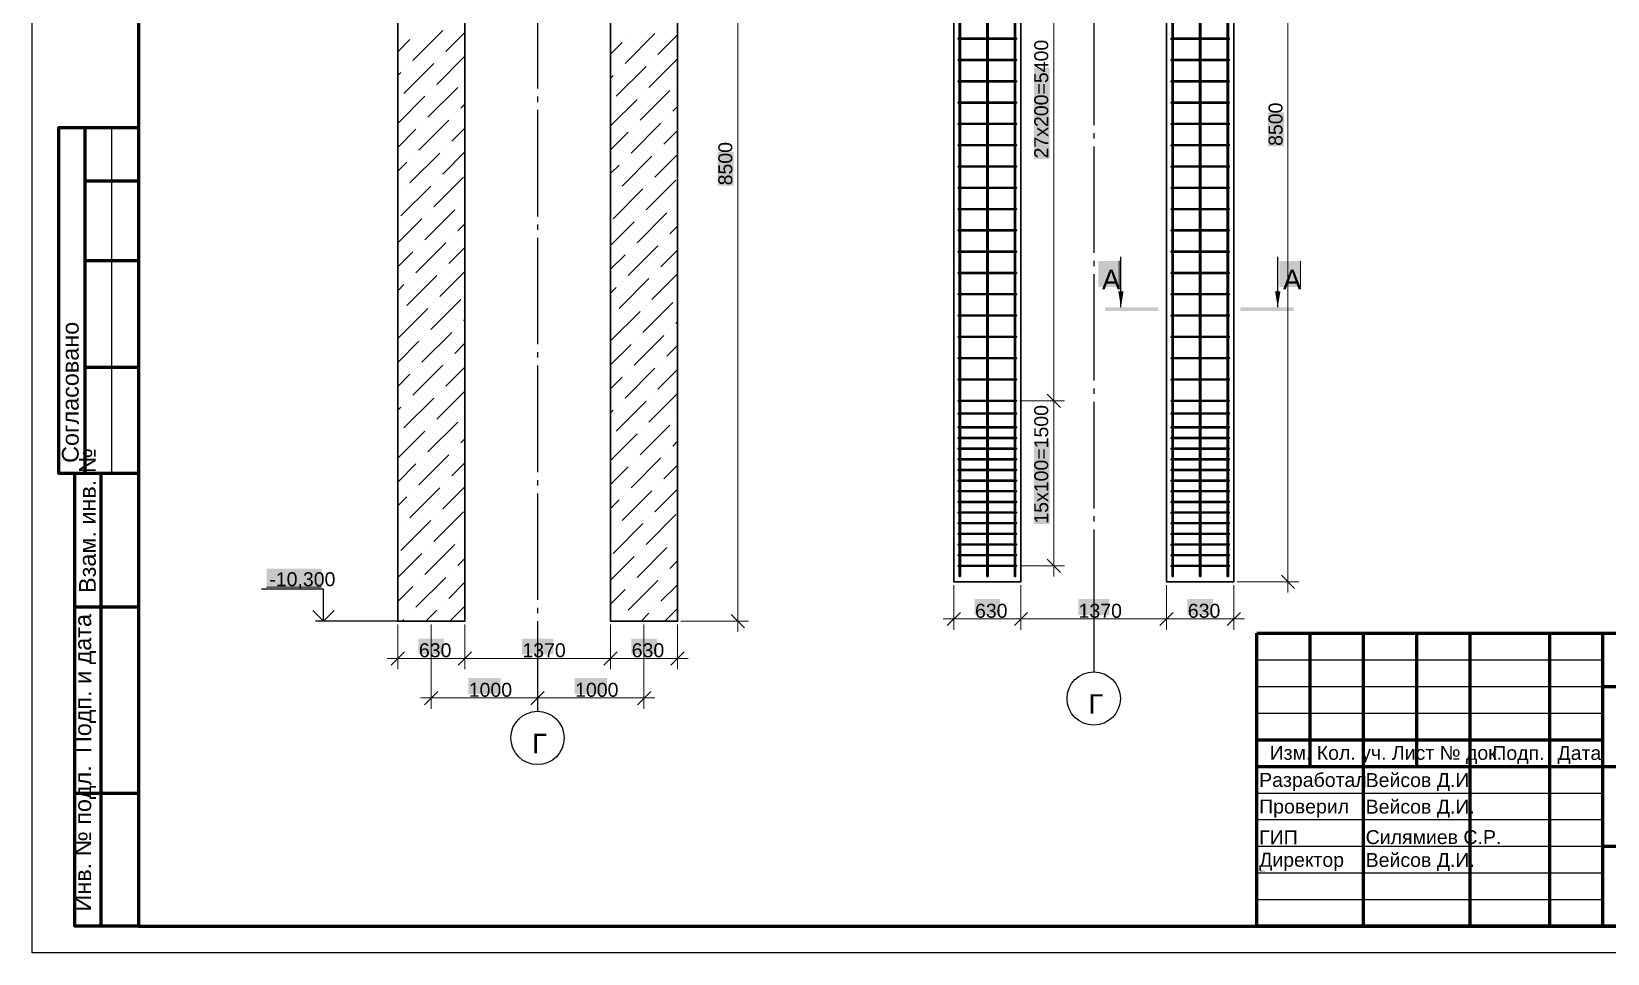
# Model space of a CAD drawing. Header units: millimetres. Extents: x 0 to 11378, y 0 to 7543.
# Drawn here: x 0 to 7518, y 0 to 4399 of the extents above; entities that cross this region are included whole.
import ezdxf
from ezdxf import colors
from ezdxf.entities.mleader import LeaderData, LeaderLine
from ezdxf.math import Vec2, Vec3

# ---------------------------------------------------------------- set-up
doc = ezdxf.new("R2010")
doc.units = ezdxf.units.MM
for name, color, linetype in [('PDF _0', 7, 'Continuous'), ('PDF _D-tarama (beton-siva-duvar-fitil-vs.)', 7, 'Continuous'), ('PDF _К_Арматура', 7, 'Continuous'), ('PDF _Разрез', 7, 'Continuous'), ('PDF _СПДС_Выноски', 7, 'Continuous'), ('PDF _СПДС_Оси', 7, 'Continuous'), ('PDF _СПДС_Размеры', 7, 'Continuous'), ('PDF _Текст', 7, 'Continuous'), ('TEY_ВЫНОСКИ', 7, 'Continuous')]:
    doc.layers.add(name, color=color, linetype=linetype)
doc.styles.add('PDF Arial', font='arial.ttf')
doc.styles.get("Standard").update_dxf_attribs({"font": 'arial.ttf'})

msp = doc.modelspace()

# ---------------------------------------------------------------- linework, layer by layer
at = {"layer": 'PDF _0', "lineweight": 30}
for points in [[(4720, 6091.6), (4720, 1773.2), (4399.6, 1773.2), (4399.6, 6091.6)], [(5414.7, 6091.6), (5414.7, 1773.2), (5735.1, 1773.2), (5735.1, 6091.6)], [(2066.7, 5903.4), (2066.7, 1585), (1746.8, 1585), (1746.8, 5903.4)], [(2761.9, 5903.4), (2761.9, 1585), (3081.8, 1585), (3081.8, 5903.4)]]:
    msp.add_lwpolyline(points, dxfattribs=at)
for points in [[(4421.1, 4366.3), (4698.5, 4366.3), (4698.5, 4362), (4421.1, 4362)], [(5436.2, 4366.3), (5713.6, 4366.3), (5713.6, 4362), (5436.2, 4362)], [(4421.1, 4264.7), (4698.5, 4264.7), (4698.5, 4260.4), (4421.1, 4260.4)], [(5436.2, 4264.7), (5713.6, 4264.7), (5713.6, 4260.4), (5436.2, 4260.4)], [(4421.1, 4163), (4698.5, 4163), (4698.5, 4158.7), (4421.1, 4158.7)], [(5436.2, 4163), (5713.6, 4163), (5713.6, 4158.7), (5436.2, 4158.7)], [(4421.1, 4061.4), (4698.5, 4061.4), (4698.5, 4057.1), (4421.1, 4057.1)], [(5436.2, 4061.4), (5713.6, 4061.4), (5713.6, 4057.1), (5436.2, 4057.1)], [(4421.1, 3959.8), (4698.5, 3959.8), (4698.5, 3956), (4421.1, 3956)], [(5436.2, 3959.8), (5713.6, 3959.8), (5713.6, 3956), (5436.2, 3956)], [(4421.1, 3858.2), (4698.5, 3858.2), (4698.5, 3854.4), (4421.1, 3854.4)], [(5436.2, 3858.2), (5713.6, 3858.2), (5713.6, 3854.4), (5436.2, 3854.4)], [(4421.1, 3756.6), (4698.5, 3756.6), (4698.5, 3752.8), (4421.1, 3752.8)], [(5436.2, 3756.6), (5713.6, 3756.6), (5713.6, 3752.8), (5436.2, 3752.8)], [(4421.1, 3655), (4698.5, 3655), (4698.5, 3651.2), (4421.1, 3651.2)], [(5436.2, 3655), (5713.6, 3655), (5713.6, 3651.2), (5436.2, 3651.2)], [(4421.1, 3553.3), (4698.5, 3553.3), (4698.5, 3549.6), (4421.1, 3549.6)], [(5436.2, 3553.3), (5713.6, 3553.3), (5713.6, 3549.6), (5436.2, 3549.6)], [(4421.1, 3451.7), (4698.5, 3451.7), (4698.5, 3448), (4421.1, 3448)], [(5436.2, 3451.7), (5713.6, 3451.7), (5713.6, 3448), (5436.2, 3448)], [(4421.1, 3350.1), (4698.5, 3350.1), (4698.5, 3346.3), (4421.1, 3346.3)], [(5436.2, 3350.1), (5713.6, 3350.1), (5713.6, 3346.3), (5436.2, 3346.3)], [(4421.1, 3248.5), (4698.5, 3248.5), (4698.5, 3244.7), (4421.1, 3244.7)], [(5436.2, 3248.5), (5713.6, 3248.5), (5713.6, 3244.7), (5436.2, 3244.7)], [(4421.1, 3146.9), (4698.5, 3146.9), (4698.5, 3143.1), (4421.1, 3143.1)], [(5436.2, 3146.9), (5713.6, 3146.9), (5713.6, 3143.1), (5436.2, 3143.1)], [(4421.1, 3045.3), (4698.5, 3045.3), (4698.5, 3041.5), (4421.1, 3041.5)], [(5436.2, 3045.3), (5713.6, 3045.3), (5713.6, 3041.5), (5436.2, 3041.5)], [(4421.1, 2943.6), (4698.5, 2943.6), (4698.5, 2939.9), (4421.1, 2939.9)], [(5436.2, 2943.6), (5713.6, 2943.6), (5713.6, 2939.9), (5436.2, 2939.9)], [(4421.1, 2842), (4698.5, 2842), (4698.5, 2838.3), (4421.1, 2838.3)], [(5436.2, 2842), (5713.6, 2842), (5713.6, 2838.3), (5436.2, 2838.3)], [(4421.1, 2740.4), (4698.5, 2740.4), (4698.5, 2736.6), (4421.1, 2736.6)], [(5436.2, 2740.4), (5713.6, 2740.4), (5713.6, 2736.6), (5436.2, 2736.6)], [(4421.1, 2638.8), (4698.5, 2638.8), (4698.5, 2635), (4421.1, 2635)], [(5436.2, 2638.8), (5713.6, 2638.8), (5713.6, 2635), (5436.2, 2635)], [(4421.1, 2578), (4698.5, 2578), (4698.5, 2574.3), (4421.1, 2574.3)], [(5436.2, 2578), (5713.6, 2578), (5713.6, 2574.3), (5436.2, 2574.3)], [(4421.1, 2511.9), (4698.5, 2511.9), (4698.5, 2508.1), (4421.1, 2508.1)], [(5436.2, 2511.9), (5713.6, 2511.9), (5713.6, 2508.1), (5436.2, 2508.1)], [(4421.1, 2461.4), (4698.5, 2461.4), (4698.5, 2457.1), (4421.1, 2457.1)], [(4421.1, 2410.3), (4698.5, 2410.3), (4698.5, 2406.5), (4421.1, 2406.5)], [(5436.2, 2461.4), (5713.6, 2461.4), (5713.6, 2457.1), (5436.2, 2457.1)], [(5436.2, 2410.3), (5713.6, 2410.3), (5713.6, 2406.5), (5436.2, 2406.5)], [(4421.1, 2359.8), (4698.5, 2359.8), (4698.5, 2355.5), (4421.1, 2355.5)], [(5436.2, 2359.8), (5713.6, 2359.8), (5713.6, 2355.5), (5436.2, 2355.5)], [(4421.1, 2308.7), (4698.5, 2308.7), (4698.5, 2304.9), (4421.1, 2304.9)], [(4421.1, 2258.1), (4698.5, 2258.1), (4698.5, 2253.8), (4421.1, 2253.8)], [(5436.2, 2308.7), (5713.6, 2308.7), (5713.6, 2304.9), (5436.2, 2304.9)], [(5436.2, 2258.1), (5713.6, 2258.1), (5713.6, 2253.8), (5436.2, 2253.8)], [(4421.1, 2207.1), (4698.5, 2207.1), (4698.5, 2203.3), (4421.1, 2203.3)], [(5436.2, 2207.1), (5713.6, 2207.1), (5713.6, 2203.3), (5436.2, 2203.3)], [(4421.1, 2156.5), (4698.5, 2156.5), (4698.5, 2152.2), (4421.1, 2152.2)], [(4421.1, 2105.4), (4698.5, 2105.4), (4698.5, 2101.7), (4421.1, 2101.7)], [(5436.2, 2156.5), (5713.6, 2156.5), (5713.6, 2152.2), (5436.2, 2152.2)], [(5436.2, 2105.4), (5713.6, 2105.4), (5713.6, 2101.7), (5436.2, 2101.7)], [(4421.1, 2054.9), (4698.5, 2054.9), (4698.5, 2050.6), (4421.1, 2050.6)], [(5436.2, 2054.9), (5713.6, 2054.9), (5713.6, 2050.6), (5436.2, 2050.6)], [(4421.1, 2003.8), (4698.5, 2003.8), (4698.5, 2000.1), (4421.1, 2000.1)], [(5436.2, 2003.8), (5713.6, 2003.8), (5713.6, 2000.1), (5436.2, 2000.1)], [(4421.1, 1953.3), (4698.5, 1953.3), (4698.5, 1949), (4421.1, 1949)], [(4421.1, 1902.2), (4698.5, 1902.2), (4698.5, 1898.4), (4421.1, 1898.4)], [(5436.2, 1953.3), (5713.6, 1953.3), (5713.6, 1949), (5436.2, 1949)], [(5436.2, 1902.2), (5713.6, 1902.2), (5713.6, 1898.4), (5436.2, 1898.4)], [(4421.1, 1851.7), (4698.5, 1851.7), (4698.5, 1847.4), (4421.1, 1847.4)], [(5436.2, 1851.7), (5713.6, 1851.7), (5713.6, 1847.4), (5436.2, 1847.4)]]:
    msp.add_lwpolyline(points, close=True, dxfattribs=at)
at = {"layer": 'PDF _0', "lineweight": 5}
for points in [[(4844.8, 2668.9), (4908.2, 2605.5)], [(4688.3, 1564), (4751.8, 1627.5)], [(5383, 1564), (5446.4, 1627.5)], [(2035, 1375.3), (2098.5, 1439.3)], [(2730.2, 1375.3), (2793.6, 1439.3)], [(2381.8, 1186.6), (2445.2, 1250.6)]]:
    msp.add_lwpolyline(points, close=True, dxfattribs=at)
for points in [[(4844.8, 1881.2), (4908.2, 1817.8)], [(5962, 1804.9), (6025.5, 1741.5)], [(3337.2, 1616.7), (3400.6, 1553.3)], [(4431.3, 1627.5), (4367.9, 1564)], [(5703.4, 1564), (5766.9, 1627.5)], [(1778.6, 1439.3), (1715.1, 1375.3)], [(3050.1, 1375.3), (3113.5, 1439.3)], [(1938.8, 1250.6), (1875.3, 1186.6)], [(2889.9, 1186.6), (2953.9, 1250.6)]]:
    msp.add_lwpolyline(points, dxfattribs=at)
at = {"layer": 'PDF _D-tarama (beton-siva-duvar-fitil-vs.)', "lineweight": 5}
for points in [[(1746.8, 4302.3), (1804.9, 4360.4)], [(1818.9, 4260.4), (1961.9, 4402.8)], [(1833.4, 4388.9), (1833.4, 4388.9)], [(1975.9, 4303.4), (2066.7, 4394.2)], [(2831.3, 4246.4), (2973.8, 4388.9)], [(2845.8, 4374.3), (2845.8, 4374.3)], [(2988.3, 4288.8), (3081.8, 4382.4)], [(2761.9, 4290.5), (2817.3, 4345.8)], [(1776.4, 4103.4), (1918.9, 4246.4)], [(1790.4, 4231.9), (1790.4, 4231.9)], [(1932.9, 4146.4), (2066.7, 4280.2)], [(1947.4, 4274.9), (1947.4, 4274.9)], [(2788.8, 4089.4), (2931.3, 4231.9)], [(2802.8, 4217.9), (2802.8, 4217.9)], [(2945.3, 4131.9), (3081.8, 4268.4)], [(2959.8, 4260.4), (2959.8, 4260.4)], [(1746.8, 4188.3), (1761.9, 4203.4)], [(2061.4, 4160.4), (2061.4, 4160.4)], [(2761.9, 4176.5), (2774.3, 4188.8)], [(3073.8, 4146.4), (3073.8, 4146.4)], [(1746.8, 3959.8), (1875.9, 4089.4)], [(1747.9, 4074.9), (1747.9, 4074.9)], [(1890.4, 3989.4), (2032.9, 4131.9)], [(1904.4, 4117.9), (1904.4, 4117.9)], [(2761.9, 3948.5), (2888.3, 4074.9)], [(2902.8, 3975.4), (3045.3, 4117.9)], [(2916.8, 4103.4), (2916.8, 4103.4)], [(2018.9, 4003.9), (2018.9, 4003.9)], [(2047.4, 4032.4), (2066.7, 4051.7)], [(3030.7, 3989.4), (3030.7, 3989.4)], [(3059.2, 4017.9), (3081.8, 4040.5)], [(1746.8, 3845.8), (1833.4, 3932.4)], [(1847.4, 3832.9), (1990.4, 3975.4)], [(1861.9, 3960.9), (1861.9, 3960.9)], [(2004.4, 3875.4), (2066.7, 3937.8)], [(2761.9, 3834.5), (2845.8, 3918.4)], [(2859.8, 3818.4), (3002.2, 3960.9)], [(2874.3, 3946.9), (2874.3, 3946.9)], [(3016.8, 3861.4), (3081.8, 3926.5)], [(1975.9, 3846.9), (1975.9, 3846.9)], [(1746.8, 3731.8), (1790.4, 3775.9)], [(1804.9, 3675.9), (1947.4, 3818.4)], [(1818.9, 3804.4), (1818.9, 3804.4)], [(1961.9, 3718.4), (2066.7, 3823.8)], [(2761.9, 3720.6), (2802.8, 3761.4)], [(2817.3, 3661.4), (2959.8, 3804.4)], [(2831.3, 3789.9), (2831.3, 3789.9)], [(2973.8, 3704.4), (3081.8, 3812.5)], [(2988.3, 3832.9), (2988.3, 3832.9)], [(1918.9, 3561.9), (2061.4, 3704.4)], [(1932.9, 3689.9), (1932.9, 3689.9)], [(2931.3, 3547.4), (3073.8, 3689.9)], [(1746.8, 3617.9), (1747.9, 3618.9)], [(1761.9, 3518.9), (1904.4, 3661.4)], [(1776.4, 3647.4), (1776.4, 3647.4)], [(2774.3, 3505), (2916.8, 3647.4)], [(2788.8, 3632.9), (2788.8, 3632.9)], [(2945.3, 3675.9), (2945.3, 3675.9)], [(1875.9, 3404.9), (2018.9, 3547.4)], [(1890.4, 3533.4), (1890.4, 3533.4)], [(2047.4, 3575.9), (2047.4, 3575.9)], [(2888.3, 3391), (3030.7, 3533.4)], [(3059.2, 3561.9), (3059.2, 3561.9)], [(1746.8, 3389.9), (1861.9, 3505)], [(2032.9, 3448), (2066.7, 3481.8)], [(2761.9, 3378.1), (2874.3, 3490.4)], [(2902.8, 3518.9), (2902.8, 3518.9)], [(3045.3, 3433.4), (3081.8, 3470)], [(1833.4, 3248), (1975.9, 3391)], [(2004.4, 3419.5), (2004.4, 3419.5)], [(3016.8, 3404.9), (3016.8, 3404.9)], [(1746.8, 3275.9), (1818.9, 3348)], [(1847.4, 3376.5), (1847.4, 3376.5)], [(1990.4, 3291), (2066.7, 3367.9)], [(2761.9, 3264.1), (2831.3, 3333.4)], [(2845.8, 3234), (2988.3, 3376.5)], [(2859.8, 3362.5), (2859.8, 3362.5)], [(3002.2, 3276.5), (3081.8, 3356)], [(1790.4, 3091.5), (1932.9, 3234)], [(1947.4, 3134), (2066.7, 3253.9)], [(1961.9, 3262.5), (1961.9, 3262.5)], [(2959.8, 3120), (3081.8, 3242)], [(2973.8, 3248), (2973.8, 3248)], [(1746.8, 3161.9), (1776.4, 3191)], [(1804.9, 3219.5), (1804.9, 3219.5)], [(2761.9, 3150.1), (2788.8, 3177)], [(2802.8, 3077), (2945.3, 3219.5)], [(2817.3, 3205.5), (2817.3, 3205.5)], [(1904.4, 2977.5), (2047.4, 3120)], [(1918.9, 3105.5), (1918.9, 3105.5)], [(2916.8, 2963), (3059.2, 3105.5)], [(2931.3, 3091.5), (2931.3, 3091.5)], [(1747.9, 2934.5), (1890.4, 3077)], [(1761.9, 3063), (1761.9, 3063)], [(2061.4, 3020), (2066.7, 3025.4)], [(2761.9, 2922.1), (2902.8, 3063)], [(2774.3, 3048.5), (2774.3, 3048.5)], [(3073.8, 3006), (3081.8, 3014.1)], [(1861.9, 2820.5), (2004.4, 2963)], [(1875.9, 2949), (1875.9, 2949)], [(2032.9, 2991.5), (2032.9, 2991.5)], [(2874.3, 2806), (3016.8, 2949)], [(2888.3, 2934.5), (2888.3, 2934.5)], [(3045.3, 2977.5), (3045.3, 2977.5)], [(1746.8, 2819.4), (1847.4, 2920.5)], [(2018.9, 2863), (2066.7, 2911.4)], [(2761.9, 2808.2), (2859.8, 2906)], [(3030.7, 2849), (3081.8, 2900.1)], [(1818.9, 2663.5), (1961.9, 2806)], [(1833.4, 2792), (1833.4, 2792)], [(1975.9, 2706.5), (2066.7, 2797.4)], [(1990.4, 2834.5), (1990.4, 2834.5)], [(2831.3, 2649.5), (2973.8, 2792)], [(2988.3, 2692), (3081.8, 2785.6)], [(3002.2, 2820.5), (3002.2, 2820.5)], [(1746.8, 2705.5), (1804.9, 2763.5)], [(2761.9, 2693.6), (2817.3, 2749)], [(2845.8, 2777.5), (2845.8, 2777.5)], [(1776.4, 2507.1), (1918.9, 2649.5)], [(1790.4, 2635), (1790.4, 2635)], [(1932.9, 2549.5), (2066.7, 2683.4)], [(1947.4, 2678), (1947.4, 2678)], [(2788.8, 2492.6), (2931.3, 2635)], [(2945.3, 2535.6), (3081.8, 2671.6)], [(2959.8, 2663.5), (2959.8, 2663.5)], [(1746.8, 2591.5), (1761.9, 2606.5)], [(2061.4, 2564.1), (2061.4, 2564.1)], [(2761.9, 2579.7), (2774.3, 2592.6)], [(2802.8, 2621.1), (2802.8, 2621.1)], [(1746.8, 2363.5), (1875.9, 2492.6)], [(1890.4, 2392.6), (2032.9, 2535.6)], [(1904.4, 2521.1), (1904.4, 2521.1)], [(2902.8, 2378.6), (3045.3, 2521.1)], [(2916.8, 2507.1), (2916.8, 2507.1)], [(3073.8, 2549.5), (3073.8, 2549.5)], [(1747.9, 2478.6), (1747.9, 2478.6)], [(2018.9, 2407.1), (2018.9, 2407.1)], [(2047.4, 2435.6), (2066.7, 2455.5)], [(2761.9, 2351.7), (2888.3, 2478.6)], [(3059.2, 2421), (3081.8, 2443.6)], [(1746.8, 2249), (1833.4, 2335.6)], [(1847.4, 2236.1), (1990.4, 2378.6)], [(1861.9, 2364.1), (1861.9, 2364.1)], [(2004.4, 2278.6), (2066.7, 2340.9)], [(2859.8, 2221.6), (3002.2, 2364.1)], [(2874.3, 2350.1), (2874.3, 2350.1)], [(3030.7, 2392.6), (3030.7, 2392.6)], [(2761.9, 2237.7), (2845.8, 2321.6)], [(3016.8, 2264.6), (3081.8, 2329.6)], [(1804.9, 2079.1), (1947.4, 2221.6)], [(1818.9, 2207.6), (1818.9, 2207.6)], [(1961.9, 2122.1), (2066.7, 2227)], [(1975.9, 2250.1), (1975.9, 2250.1)], [(2817.3, 2065.1), (2959.8, 2207.6)], [(2831.3, 2193.1), (2831.3, 2193.1)], [(2973.8, 2107.6), (3081.8, 2215.7)], [(2988.3, 2236.1), (2988.3, 2236.1)], [(1746.8, 2135), (1790.4, 2179.1)], [(1918.9, 1965.1), (2061.4, 2107.6)], [(2761.9, 2123.7), (2802.8, 2164.6)], [(1761.9, 1922.1), (1904.4, 2065.1)], [(1776.4, 2050.6), (1776.4, 2050.6)], [(1932.9, 2093.6), (1932.9, 2093.6)], [(2774.3, 1908.1), (2916.8, 2050.6)], [(2788.8, 2036.1), (2788.8, 2036.1)], [(2931.3, 1950.6), (3073.8, 2093.6)], [(2945.3, 2079.1), (2945.3, 2079.1)], [(1746.8, 2021), (1747.9, 2022.1)], [(2047.4, 1979.1), (2047.4, 1979.1)], [(3059.2, 1965.1), (3059.2, 1965.1)], [(1746.8, 1793.1), (1861.9, 1908.1)], [(1875.9, 1808.1), (2018.9, 1950.6)], [(1890.4, 1936.6), (1890.4, 1936.6)], [(2032.9, 1851.1), (2066.7, 1885)], [(2761.9, 1781.2), (2874.3, 1893.6)], [(2888.3, 1794.1), (3030.7, 1936.6)], [(2902.8, 1922.1), (2902.8, 1922.1)], [(2004.4, 1822.6), (2004.4, 1822.6)], [(3016.8, 1808.1), (3016.8, 1808.1)], [(3045.3, 1836.6), (3081.8, 1873.2)], [(1746.8, 1679.1), (1818.9, 1751.1)], [(1833.4, 1651.7), (1975.9, 1794.1)], [(1847.4, 1779.6), (1847.4, 1779.6)], [(1990.4, 1694.1), (2066.7, 1771)], [(2761.9, 1667.3), (2831.3, 1737.2)], [(2845.8, 1637.2), (2988.3, 1779.6)], [(2859.8, 1765.6), (2859.8, 1765.6)], [(3002.2, 1680.2), (3081.8, 1759.2)], [(1961.9, 1665.6), (1961.9, 1665.6)], [(1995.2, 1585), (2066.7, 1657)], [(1766.7, 1585), (1776.4, 1594.1)], [(1804.9, 1623.2), (1804.9, 1623.2)], [(1881.2, 1585), (1932.9, 1637.2)], [(2817.3, 1608.7), (2817.3, 1608.7)], [(2907.6, 1585), (2945.3, 1623.2)], [(2973.8, 1651.7), (2973.8, 1651.7)], [(3021.6, 1585), (3081.8, 1645.2)]]:
    msp.add_lwpolyline(points, dxfattribs=at)
at = {"layer": 'PDF _К_Арматура', "lineweight": 30}
for points in [[(4431.3, 6213.6), (4431.3, 1799), (4425.4, 1799), (4425.4, 6213.6, 0.414214), (4395, 6244.3)], [(4694.2, 6213.6), (4694.2, 1799), (4688.3, 1799), (4688.3, 6213.6, -0.414209), (4725.2, 6250.7)], [(5446.4, 6216.3), (5446.4, 1799), (5440.5, 1799), (5440.5, 6216.3, 0.414214), (5409.9, 6247), (5308.8, 6247), (5308.8, 6252.9), (5409.9, 6252.9)], [(5709.3, 6216.3), (5709.3, 1799), (5703.4, 1799), (5703.4, 6216.3, -0.414209), (5740.2, 6253.4)]]:
    msp.add_lwpolyline(points, format="xyb", dxfattribs=at)
for points in [[(4563.1, 6250.2), (4563.1, 1799), (4556.6, 1799), (4556.6, 6250.2)], [(5578.1, 6252.9), (5578.1, 1799), (5571.7, 1799), (5571.7, 6252.9)]]:
    msp.add_lwpolyline(points, dxfattribs=at)
at = {"layer": 'PDF _Разрез', "lineweight": 25}
for points in [[(10667.6, 3.8), (2.7, 3.8), (2.7, 7543.3)], [(383.3, 2289.9), (383.3, 3940.5)], [(5844.8, 1400.6), (7495.4, 1400.6)], [(5844.8, 1273.7), (7495.4, 1273.7)], [(5844.8, 1146.8), (7495.4, 1146.8)], [(5844.8, 765.6), (7495.4, 765.6)], [(5844.8, 638.7), (7495.4, 638.7)], [(5844.8, 511.8), (7495.4, 511.8)], [(5844.8, 384.4), (7495.4, 384.4)], [(5844.8, 257.5), (7495.4, 257.5)]]:
    msp.add_lwpolyline(points, dxfattribs=at)
at = {"layer": 'PDF _Разрез', "lineweight": 60}
for points in [[(510.8, 130.6), (10543.4, 130.6), (10543.4, 7420.1), (510.8, 7420.1)], [(5844.8, 1527.5), (10543.4, 1527.5), (10543.4, 130.6), (5844.8, 130.6)]]:
    msp.add_lwpolyline(points, close=True, dxfattribs=at)
for points in [[(510.8, 2289.9), (129.6, 2289.9), (129.6, 3940.5), (510.8, 3940.5), (510.8, 130.6), (205.9, 130.6), (205.9, 2289.9)], [(256.5, 2289.9), (256.5, 3940.5)], [(256.5, 3686.7), (510.8, 3686.7)], [(256.5, 3305.5), (510.8, 3305.5)], [(256.5, 2797.4), (510.8, 2797.4)], [(332.8, 130.6), (332.8, 2289.9)], [(205.9, 1654.4), (510.8, 1654.4)], [(6098.6, 1527.5), (6098.6, 892.5)], [(6352.4, 1527.5), (6352.4, 130.6)], [(6606.7, 1527.5), (6606.7, 892.5)], [(6860.4, 1527.5), (6860.4, 130.6)], [(7241.6, 1527.5), (7241.6, 130.6)], [(7495.4, 130.6), (7495.4, 1527.5)], [(7495.4, 1273.7), (10543.4, 1273.7)], [(5844.8, 1019.4), (7495.4, 1019.4)], [(5844.8, 892.5), (10543.4, 892.5)], [(205.9, 765.6), (510.8, 765.6)], [(7495.4, 511.8), (10543.4, 511.8)]]:
    msp.add_lwpolyline(points, dxfattribs=at)
at = {"layer": 'PDF _СПДС_Выноски', "lineweight": 25}
for points in [[(5196.9, 3082.9), (5196.9, 3324.3)], [(5944.8, 3082.9), (5944.8, 3324.3)]]:
    msp.add_lwpolyline(points, dxfattribs=at)
at = {"layer": 'PDF _СПДС_Выноски', "color": 7, "lineweight": 0, "true_color": 0xffffff}
for points in [[(5188.9, 3179.1), (5188.9, 3303.9)], [(6052.9, 3179.1), (6052.9, 3303.9)]]:
    msp.add_lwpolyline(points, dxfattribs=at)
at = {"layer": 'PDF _СПДС_Выноски', "color": 7, "true_color": 0xffffff, "transparency": 33554559}
for points in [[(5088.9, 3179.1), (5088.9, 3303.9), (5188.9, 3179.1)], [(5088.9, 3303.9), (5188.9, 3179.1), (5188.9, 3303.9)], [(5952.3, 3179.1), (5952.3, 3303.9), (6052.9, 3179.1)], [(5952.3, 3303.9), (6052.9, 3179.1), (6052.9, 3303.9)]]:
    msp.add_solid(points, dxfattribs=at)
at = {"layer": 'PDF _СПДС_Выноски', "transparency": 33554559}
for points in [[(5196.9, 3082.9), (5184, 3159.2), (5209.3, 3159.2)], [(5944.8, 3082.9), (5931.9, 3159.2), (5957.7, 3159.2)], [(5120.6, 3082.9), (5374.4, 3082.9), (5120.6, 3065.2)], [(5374.4, 3082.9), (5120.6, 3065.2), (5374.4, 3065.2)], [(6021.2, 3065.2), (5766.9, 3065.2), (6021.2, 3082.9)], [(5766.9, 3065.2), (6021.2, 3082.9), (5766.9, 3082.9)]]:
    msp.add_solid(points, dxfattribs=at)
at = {"layer": 'PDF _СПДС_Оси', "lineweight": 25}
for points in [[(2413.5, 4633.5), (2413.5, 4125.9)], [(5066.8, 4460.4), (5066.8, 3952.3)], [(2413.5, 4087.8), (2413.5, 4062)], [(2413.5, 4024.3), (2413.5, 3516.2)], [(5066.8, 3914.1), (5066.8, 3888.8)], [(5066.8, 3850.7), (5066.8, 3342.6)], [(2413.5, 3478.1), (2413.5, 3452.8)], [(2413.5, 3414.6), (2413.5, 2906.5)], [(5066.8, 3304.4), (5066.8, 3279.1)], [(5066.8, 3241), (5066.8, 2733.4)], [(2413.5, 2868.4), (2413.5, 2843.1)], [(2413.5, 2804.9), (2413.5, 2296.8)], [(5066.8, 2695.2), (5066.8, 2669.4)], [(5066.8, 2631.8), (5066.8, 2123.7)], [(2413.5, 2258.7), (2413.5, 2233.4)], [(2413.5, 2195.2), (2413.5, 1687.2)], [(5066.8, 2085.6), (5066.8, 2060.3)], [(5066.8, 2022.1), (5066.8, 1470.5), (5066.8, 1343.6)], [(2413.5, 1649), (2413.5, 1623.7)], [(2413.5, 1585.5), (2413.5, 1282.3), (2413.5, 1154.9)]]:
    msp.add_lwpolyline(points, dxfattribs=at)
for centre in [(5067.1, 1216.4), (2413.8, 1028.3)]:
    msp.add_circle(centre, 127.2, dxfattribs=at)
at = {"layer": 'PDF _СПДС_Размеры', "lineweight": 5}
for points in [[(5993.7, 6142.1), (5993.7, 1722.6)], [(3368.9, 5954), (3368.9, 1534.5)], [(4876.5, 5430.8), (4876.5, 2586.1)], [(4876.5, 2687.7), (4876.5, 1799)], [(4714.7, 1849.5), (4927, 1849.5)], [(4399.6, 1757.6), (4399.6, 1544.7)], [(5735.1, 1757.6), (5735.1, 1544.7)], [(5750.7, 1773.2), (6044.8, 1773.2)], [(3098, 1585), (3420, 1585)], [(4349.1, 1595.8), (4770.6, 1595.8)], [(4669, 1595.8), (5465.8, 1595.8)], [(5364.2, 1595.8), (5785.7, 1595.8)], [(1746.8, 1569.4), (1746.8, 1356.5)], [(1907.1, 1569.4), (1907.1, 1167.8)], [(2921.6, 1569.4), (2921.6, 1167.8)], [(3081.8, 1569.4), (3081.8, 1356.5)], [(1695.8, 1407.6), (2117.8, 1407.6)], [(2016.2, 1407.6), (2812.5, 1407.6)], [(2710.8, 1407.6), (3132.9, 1407.6)], [(1856, 1218.9), (2464.6, 1218.9)], [(2972.7, 1218.9), (2363, 1218.9)]]:
    msp.add_lwpolyline(points, dxfattribs=at)
for points in [[(4927, 2637.2), (4714.7, 2637.2)], [(4720, 1544.7), (4720, 1757.6)], [(5414.7, 1544.7), (5414.7, 1757.6)], [(2066.7, 1356.5), (2066.7, 1569.4)], [(2413.5, 1167.8), (2413.5, 1569.4)], [(2761.9, 1356.5), (2761.9, 1569.4)]]:
    msp.add_lwpolyline(points, close=True, dxfattribs=at)
at = {"layer": 'PDF _СПДС_Размеры', "lineweight": 25}
for points in [[(1393.6, 1585), (1393.6, 1737.7), (1096.3, 1737.7)], [(1342.5, 1636.1), (1393.6, 1585), (1444.1, 1636.1)], [(1746.8, 1585), (1355.4, 1585)]]:
    msp.add_lwpolyline(points, dxfattribs=at)
at = {"layer": 'PDF _СПДС_Размеры', "color": 7, "lineweight": 0, "true_color": 0xffffff}
msp.add_lwpolyline([(1121.5, 1747.9), (1383.4, 1747.9)], dxfattribs=at)
at = {"layer": 'PDF _СПДС_Размеры', "color": 7, "true_color": 0xffffff, "transparency": 33554559}
for points in [[(4781.3, 3791), (4857.1, 3791), (4781.3, 4225.9)], [(4857.1, 3791), (4781.3, 4225.9), (4857.1, 4225.9)], [(5898.6, 3851.2), (5974.9, 3851.2), (5898.6, 4013.6)], [(5974.9, 3851.2), (5898.6, 4013.6), (5974.9, 4013.6)], [(3273.8, 3663), (3350.1, 3663), (3273.8, 3825.4)], [(3350.1, 3663), (3273.8, 3825.4), (3350.1, 3825.4)], [(4781.3, 2048.5), (4857.1, 2048.5), (4781.3, 2438.3)], [(4857.1, 2048.5), (4781.3, 2438.3), (4857.1, 2438.3)], [(1121.5, 1836.6), (1383.4, 1836.6), (1121.5, 1747.9)], [(1383.4, 1836.6), (1121.5, 1747.9), (1383.4, 1747.9)], [(4499.1, 1690.9), (4499.1, 1614.6), (4620.6, 1690.9)], [(4499.1, 1614.6), (4620.6, 1690.9), (4620.6, 1614.6)], [(4993.2, 1690.9), (4993.2, 1614.6), (5141.6, 1690.9)], [(4993.2, 1614.6), (5141.6, 1690.9), (5141.6, 1614.6)], [(5514.2, 1690.9), (5514.2, 1614.6), (5635.7, 1690.9)], [(5514.2, 1614.6), (5635.7, 1690.9), (5635.7, 1614.6)], [(1845.8, 1502.7), (1845.8, 1426.4), (1967.8, 1502.7)], [(1845.8, 1426.4), (1967.8, 1502.7), (1967.8, 1426.4)], [(2339.9, 1502.7), (2339.9, 1426.4), (2488.8, 1502.7)], [(2339.9, 1426.4), (2488.8, 1502.7), (2488.8, 1426.4)], [(2860.8, 1502.7), (2860.8, 1426.4), (2982.9, 1502.7)], [(2860.8, 1426.4), (2982.9, 1502.7), (2982.9, 1426.4)], [(2083.4, 1314), (2083.4, 1237.7), (2237.2, 1314)], [(2083.4, 1237.7), (2237.2, 1314), (2237.2, 1237.7)], [(2590.9, 1314), (2590.9, 1237.7), (2744.7, 1314)], [(2590.9, 1237.7), (2744.7, 1314), (2744.7, 1237.7)]]:
    msp.add_solid(points, dxfattribs=at)

# ---------------------------------------------------------------- texts
at = {"layer": 'PDF _Текст', "attachment_point": 7, "rotation": 90, "style": 'PDF Arial'}
for s, insert, char_height in [('27х200=5400', (4850.7, 3793.1), 66.543), ('8500', (5968.5, 3852.8), 66.54), ('8500', (3343.7, 3664.6), 66.54), ('Согласовано', (226, 2340.4), 79.849), ('15х100=1500', (4850.7, 2050.6), 66.543), ('Взам. инв. №', (307.7, 1719.9), 79.849), ('Подп. и дата', (307.7, 956.5), 79.849), ('Инв. № подл.', (307.5, 200.5), 79.849)]:
    msp.add_mtext(s, dxfattribs=dict(at, insert=insert, char_height=char_height))
at = {"layer": 'PDF _Текст', "attachment_point": 7, "style": 'PDF Arial'}
for s, insert, char_height in [('А', (5106.6, 3168.9), 93.2), ('А', (5970.1, 3168.9), 93.2), ('-10,300', (1134.4, 1739.9), 66.54), ('630', (4500.7, 1600.7), 66.54), ('1370', (4994.8, 1600.7), 66.54), ('630', (5515.8, 1600.7), 66.54), ('630', (1847.9, 1412.5), 66.54), ('1370', (2341.5, 1412.5), 66.54), ('630', (2863, 1412.5), 66.54), ('1000', (2085.6, 1223.8), 66.54), ('1000', (2593.1, 1223.8), 66.54), ('Г', (5041.6, 1143.6), 93.2), ('Г', (2388.3, 955.4), 93.2), ('Изм. Кол. уч. Лист № док.', (5906.1, 903.9), 66.543), ('Подп.', (6968.5, 903.9), 66.54), ('Дата', (7279.3, 903.9), 66.54), ('Разработал', (5856.1, 774.8), 66.54), ('Вейсов Д.И', (6364.2, 774.8), 66.54), ('Проверил', (5856.1, 647.9), 66.54), ('Вейсов Д.И.', (6364.2, 647.9), 66.543), ('ГИП', (5856.1, 521.1), 66.54), ('Силямиев С.Р.', (6364.2, 521.1), 66.543), ('Директор', (5856.1, 393.6), 66.54), ('Вейсов Д.И.', (6364.2, 393.6), 66.543)]:
    msp.add_mtext(s, dxfattribs=dict(at, insert=insert, char_height=char_height))

# ---------------------------------------------------------------- leaders
at = {"layer": 'TEY_ВЫНОСКИ'}
ml = msp.add_multileader_mtext('Standard', dxfattribs=at)
ml.set_content('Монолитная плита из бетона кл. В25, t=500мм.', color=256)
ml.set_leader_properties(lineweight=9)
ml.build(insert=Vec2(0, 0))
ml.multileader.update_dxf_attribs({"has_dogleg": 0})
ctx = ml.context
ctx.base_point = Vec3(623.1, 6469.1)
notes = []
notes.append((ctx, [(0, (0, 0, 0), (0, 0), (1, 0), 1, [])]))
ctx.mtext.insert, ctx.mtext.flow_direction = Vec3(625.1, 6471.5), 5
ml = msp.add_multileader_mtext('Standard', dxfattribs=at)
ml.set_content('∅630', color=256)
ml.set_leader_properties(lineweight=9)
ml.build(insert=Vec2(0, 0))
ml.multileader.update_dxf_attribs({"has_dogleg": 0})
ctx = ml.context
ctx.base_point = Vec3(8450.3, 6382)
notes.append((ctx, [(0, (0, 0, 0), (0, 0), (1, 0), 1, [])]))
ctx.mtext.insert, ctx.mtext.flow_direction = Vec3(8452.3, 6384.1), 5
ml = msp.add_multileader_mtext('Standard', dxfattribs=at)
ml.set_content('300', color=256)
ml.set_leader_properties(lineweight=9)
ml.build(insert=Vec2(0, 0))
ml.multileader.update_dxf_attribs({"has_dogleg": 0})
ctx = ml.context
ctx.base_point = Vec3(2330.7, 6275.5)
notes.append((ctx, [(0, (0, 0, 0), (0, 0), (1, 0), 1, [])]))
ctx.mtext.insert, ctx.mtext.flow_direction = Vec3(2332.7, 6277.6), 5
ml = msp.add_multileader_mtext('Standard', dxfattribs=at)
ml.set_content('500', color=256)
ml.set_leader_properties(lineweight=9)
ml.build(insert=Vec2(0, 0))
ml.multileader.update_dxf_attribs({"has_dogleg": 0})
ctx = ml.context
ctx.base_point = Vec3(3343.7, 5971.2)
notes.append((ctx, [(0, (0, 0, 0), (0, 0), (1, 0), 1, [])]))
ctx.mtext.insert, ctx.mtext.flow_direction = Vec3(3345.7, 5973.2), 5
ml = msp.add_multileader_mtext('Standard', dxfattribs=at)
ml.set_content('290', color=256)
ml.set_leader_properties(lineweight=9)
ml.build(insert=Vec2(0, 0))
ml.multileader.update_dxf_attribs({"has_dogleg": 0})
ctx = ml.context
ctx.base_point = Vec3(1612.4, 5775)
notes.append((ctx, [(0, (0, 0, 0), (0, 0), (1, 0), 1, [])]))
ctx.mtext.insert, ctx.mtext.flow_direction = Vec3(1614.4, 5777), 5
ml = msp.add_multileader_mtext('Standard', dxfattribs=at)
ml.set_content('Директор', color=256)
ml.set_leader_properties(lineweight=9)
ml.build(insert=Vec2(0, 0))
ml.multileader.update_dxf_attribs({"has_dogleg": 0})
ctx = ml.context
ctx.base_point = Vec3(5856.1, 393.6)
notes.append((ctx, [(0, (0, 0, 0), (0, 0), (1, 0), 1, [])]))
ctx.mtext.insert, ctx.mtext.flow_direction = Vec3(5858.1, 396.2), 5
ml = msp.add_multileader_mtext('Standard', dxfattribs=at)
ml.set_content('A3', color=256)
ml.set_leader_properties(lineweight=9)
ml.build(insert=Vec2(0, 0))
ml.multileader.update_dxf_attribs({"has_dogleg": 0})
ctx = ml.context
ctx.base_point = Vec3(10175.1, 15.1)
notes.append((ctx, [(0, (0, 0, 0), (0, 0), (1, 0), 1, [])]))
ctx.mtext.insert, ctx.mtext.flow_direction = Vec3(10177.1, 17.2), 5
for ctx, leaders in notes:
    for number, flags, end, landing, length, lines in leaders:
        leader = LeaderData()
        leader.index, (leader.has_last_leader_line, leader.has_dogleg_vector, leader.attachment_direction) = number, flags
        leader.last_leader_point, leader.dogleg_vector, leader.dogleg_length = Vec3(end), Vec3(landing), length
        for number, points, colour, breaks in lines:
            line = LeaderLine()
            line.index, line.vertices, line.color, line.breaks = number, Vec3.list(points), colors.encode_raw_color(colour), breaks
            leader.lines.append(line)
        ctx.leaders.append(leader)

doc.saveas('drawing.dxf')
